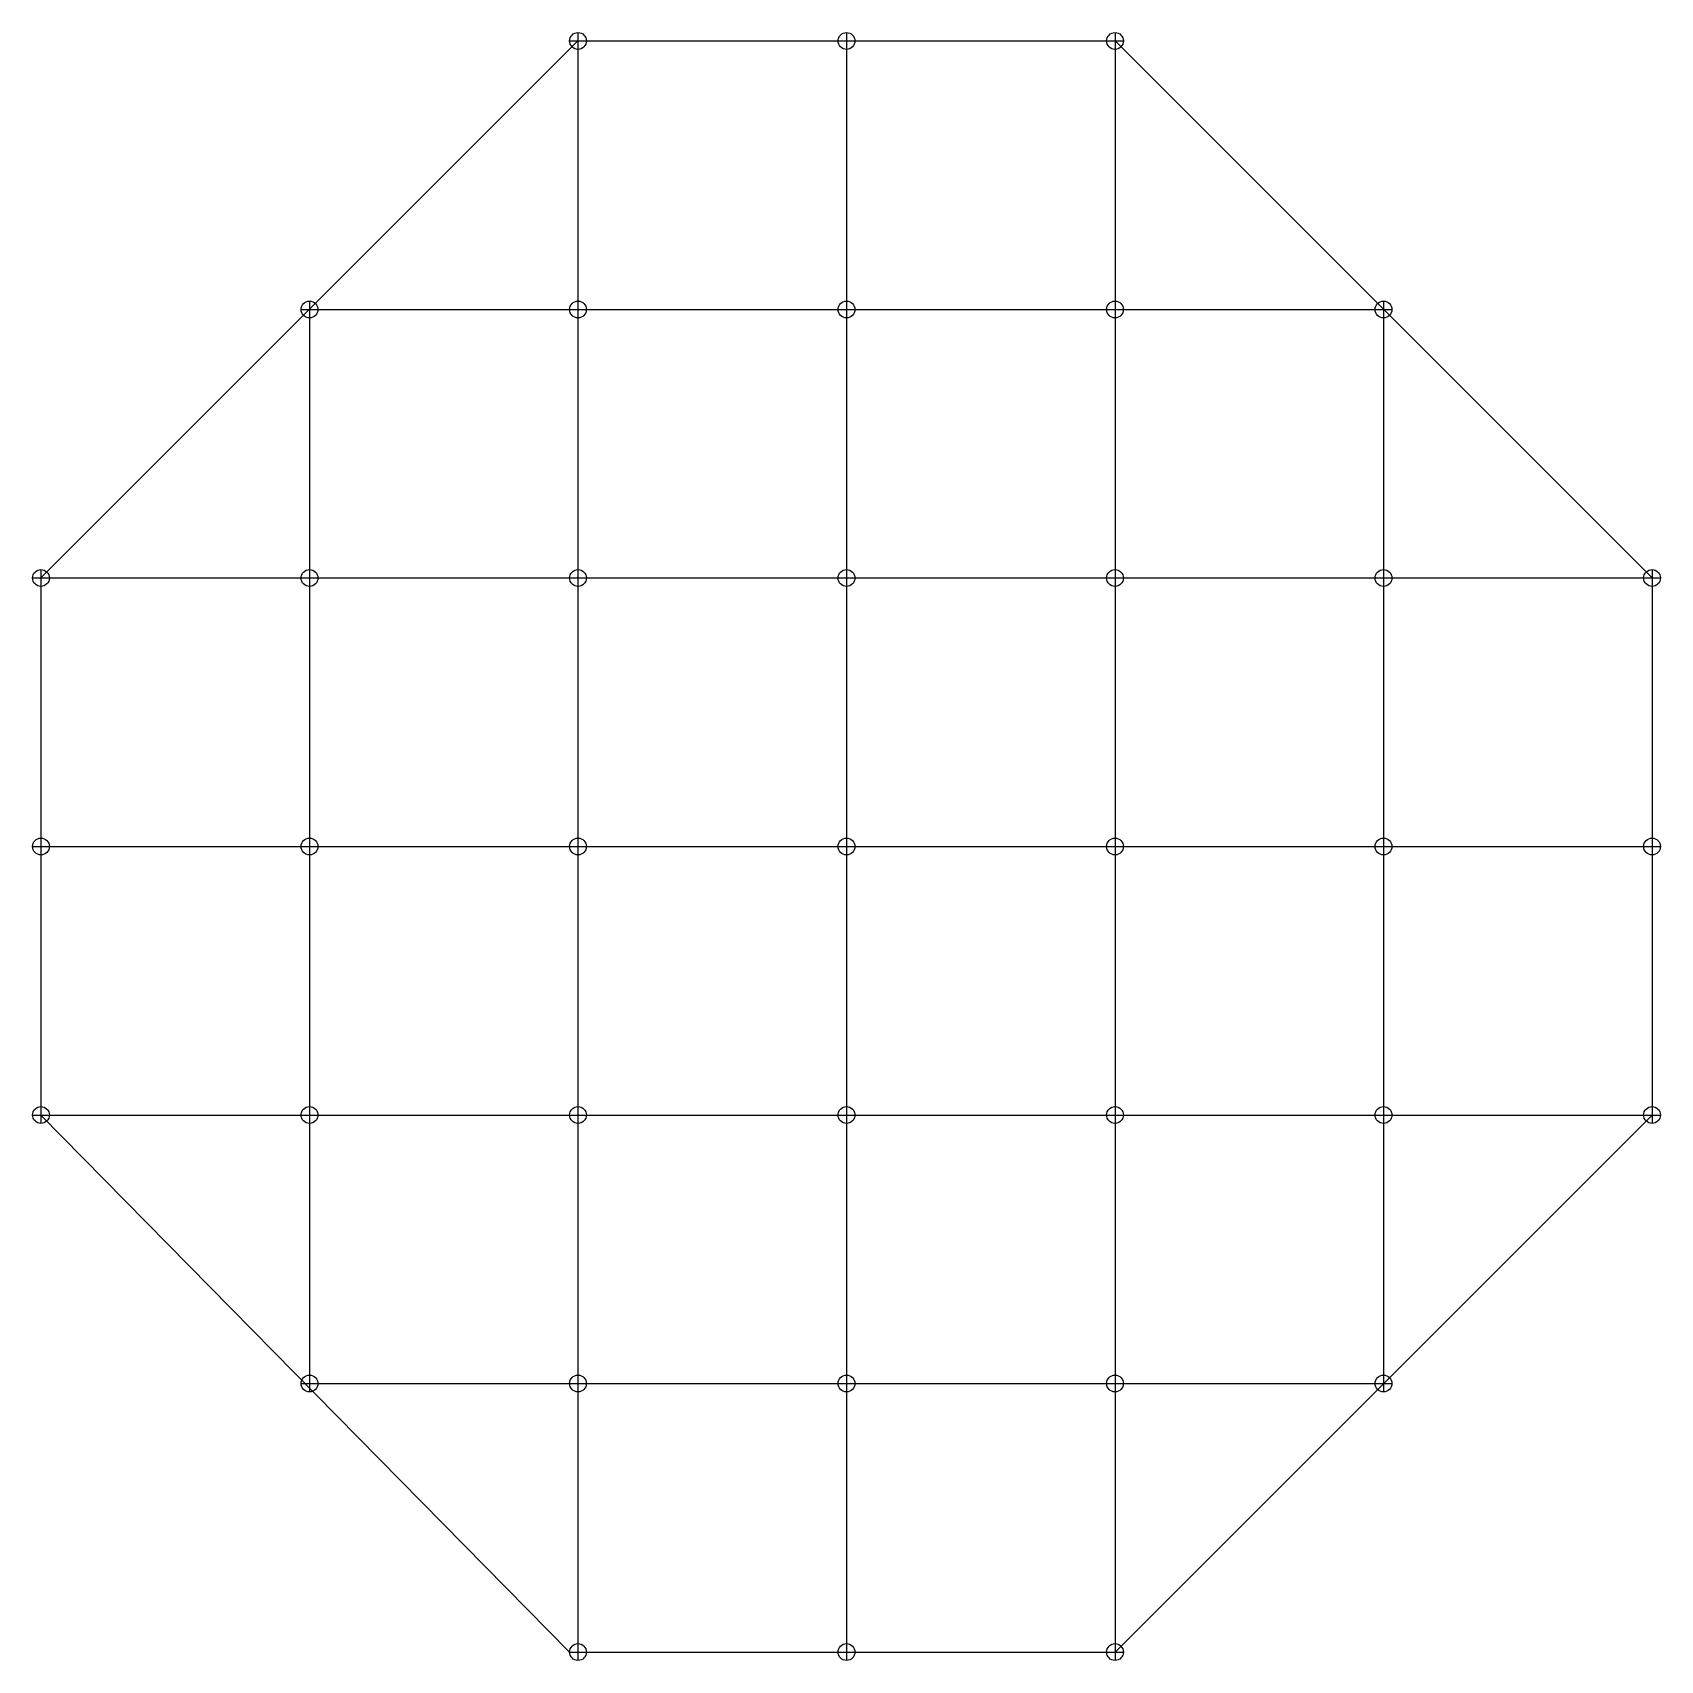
# Model space of a CAD drawing. Header units: millimetres. Extents: x -24.3 to 24.3, y -24.3 to 24.3.
import ezdxf

# ---------------------------------------------------------------- set-up
doc = ezdxf.new("R2010")
doc.units = ezdxf.units.MM
doc.layers.get('0').update_dxf_attribs({"linetype": 'CONTINUOUS'})

msp = doc.modelspace()

# ---------------------------------------------------------------- linework, layer by layer
for p, q in [((-8, 24.25), (-8, 20)), ((0, 24.25), (0, 20)), ((8, 24.25), (8, 20)), ((-24, 8), (-8, 24)), ((-8.25, 24), (-4, 24)), ((-4, 24), (4, 24)), ((4, 24), (8.25, 24)), ((8, 24), (24, 8)), ((-8, 20), (-8, 12)), ((0, 20), (0, 12)), ((8, 20), (8, 12)), ((-16, 16.25), (-16, 12)), ((16, 16.25), (16, 12)), ((-16.25, 16), (-12, 16)), ((-12, 16), (-4, 16)), ((-4, 16), (4, 16)), ((4, 16), (12, 16)), ((12, 16), (16.25, 16)), ((-16, 12), (-16, 4)), ((-8, 12), (-8, 4)), ((0, 12), (0, 4)), ((8, 12), (8, 4)), ((16, 12), (16, 4)), ((-24, 8.25), (-24, 4)), ((24, 8.25), (24, 4)), ((-24.25, 8), (-20, 8)), ((-20, 8), (-12, 8)), ((-12, 8), (-4, 8)), ((-4, 8), (4, 8)), ((4, 8), (12, 8)), ((12, 8), (20, 8)), ((20, 8), (24.25, 8)), ((-24, 4), (-24, -4)), ((-16, 4), (-16, -4)), ((-8, 4), (-8, -4)), ((0, 4), (0, -4)), ((8, 4), (8, -4)), ((16, 4), (16, -4)), ((24, 4), (24, -4)), ((-24.25, 0), (-20, 0)), ((-20, 0), (-12, 0)), ((-12, 0), (-4, 0)), ((-4, 0), (4, 0)), ((4, 0), (12, 0)), ((12, 0), (20, 0)), ((20, 0), (24.25, 0)), ((-24, -4), (-24, -8.25)), ((-16, -4), (-16, -12)), ((-8, -4), (-8, -12)), ((0, -4), (0, -12)), ((8, -4), (8, -12)), ((16, -4), (16, -12)), ((24, -4), (24, -8.25)), ((-24.25, -8), (-20, -8)), ((-24, -8), (-8.25, -24)), ((-20, -8), (-12, -8)), ((-12, -8), (-4, -8)), ((-4, -8), (4, -8)), ((4, -8), (12, -8)), ((8, -24), (24, -8)), ((12, -8), (20, -8)), ((20, -8), (24.25, -8)), ((-16, -12), (-16, -16.25)), ((-8, -12), (-8, -20)), ((0, -12), (0, -20)), ((8, -12), (8, -20)), ((16, -12), (16, -16.25)), ((-16.25, -16), (-12, -16)), ((-12, -16), (-4, -16)), ((-4, -16), (4, -16)), ((4, -16), (12, -16)), ((12, -16), (16.25, -16)), ((-8, -20), (-8, -24.25)), ((0, -20), (0, -24.25)), ((8, -20), (8, -24.25)), ((-8.25, -24), (-4, -24)), ((-4, -24), (4, -24)), ((4, -24), (8.25, -24))]:
    msp.add_line(p, q)
for centre in [(-8, 24), (0, 24), (8, 24), (-16, 16), (-8, 16), (0, 16), (8, 16), (16, 16), (-24, 8), (-16, 8), (-8, 8), (0, 8), (8, 8), (16, 8), (24, 8), (-24, 0), (-16, 0), (-8, 0), (0, 0), (8, 0), (16, 0), (24, 0), (-24, -8), (-16, -8), (-8, -8), (0, -8), (8, -8), (16, -8), (24, -8), (-16, -16), (-8, -16), (0, -16), (8, -16), (16, -16), (-8, -24), (0, -24), (8, -24)]:
    msp.add_circle(centre, 0.25)

doc.saveas('drawing.dxf')
